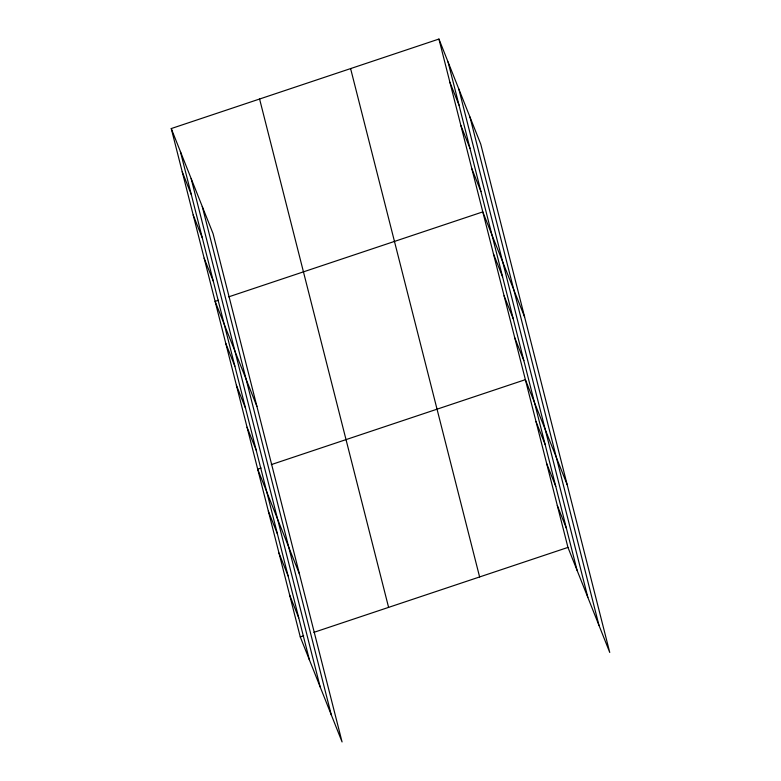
<?xml version="1.0" encoding="UTF-8"?>
<svg xmlns="http://www.w3.org/2000/svg" width="781" height="781" viewBox="0 0 781 781"><rect width="100%" height="100%" fill="white"/><g stroke="black" fill="none" stroke-linecap="round" stroke-linejoin="round"><path stroke-width="1.17" d="M171.254 128.553L213.047 233.587L342.068 741.95L300.265 636.905L171.254 128.553L438.932 39.05L480.735 144.094L609.746 652.447L567.953 547.413L438.932 39.05M218.514 300.255L215.117 301.388L256.92 406.432M228.706 296.848L482.795 211.895L524.598 316.93M261.088 468.014L257.691 469.147L299.494 574.191M271.28 464.607L525.379 379.654L567.172 484.689M300.265 636.905L303.663 635.773M313.855 632.366L567.953 547.413M449.905 82.259L459.013 105.171M460.868 125.468L469.986 148.38M471.831 168.676L480.95 191.589M493.446 253.835L502.554 276.738M504.087 295.774L513.205 318.677M514.728 337.714L523.846 360.617M536.02 421.594L545.138 444.496M546.661 463.533L555.779 486.436M557.302 505.473L566.42 528.376M182.217 171.761L191.335 194.664M193.18 214.97L202.299 237.873M204.144 258.179L213.262 281.092M225.758 343.328L234.876 366.24M236.399 385.267L245.517 408.18M247.05 427.207L256.158 450.12M268.332 511.086L277.45 533.999M278.973 553.026L288.091 575.939M289.624 594.966L298.732 617.878M469.947 116.984L598.968 625.347M458.837 89.063L587.849 597.416M448.05 61.953L577.061 570.315M350.601 68.582L479.612 576.944M259.585 99.011L388.596 607.374M202.269 206.487L331.281 714.849M191.15 178.566L320.161 686.919M180.362 151.455L309.383 659.818"/></g></svg>
